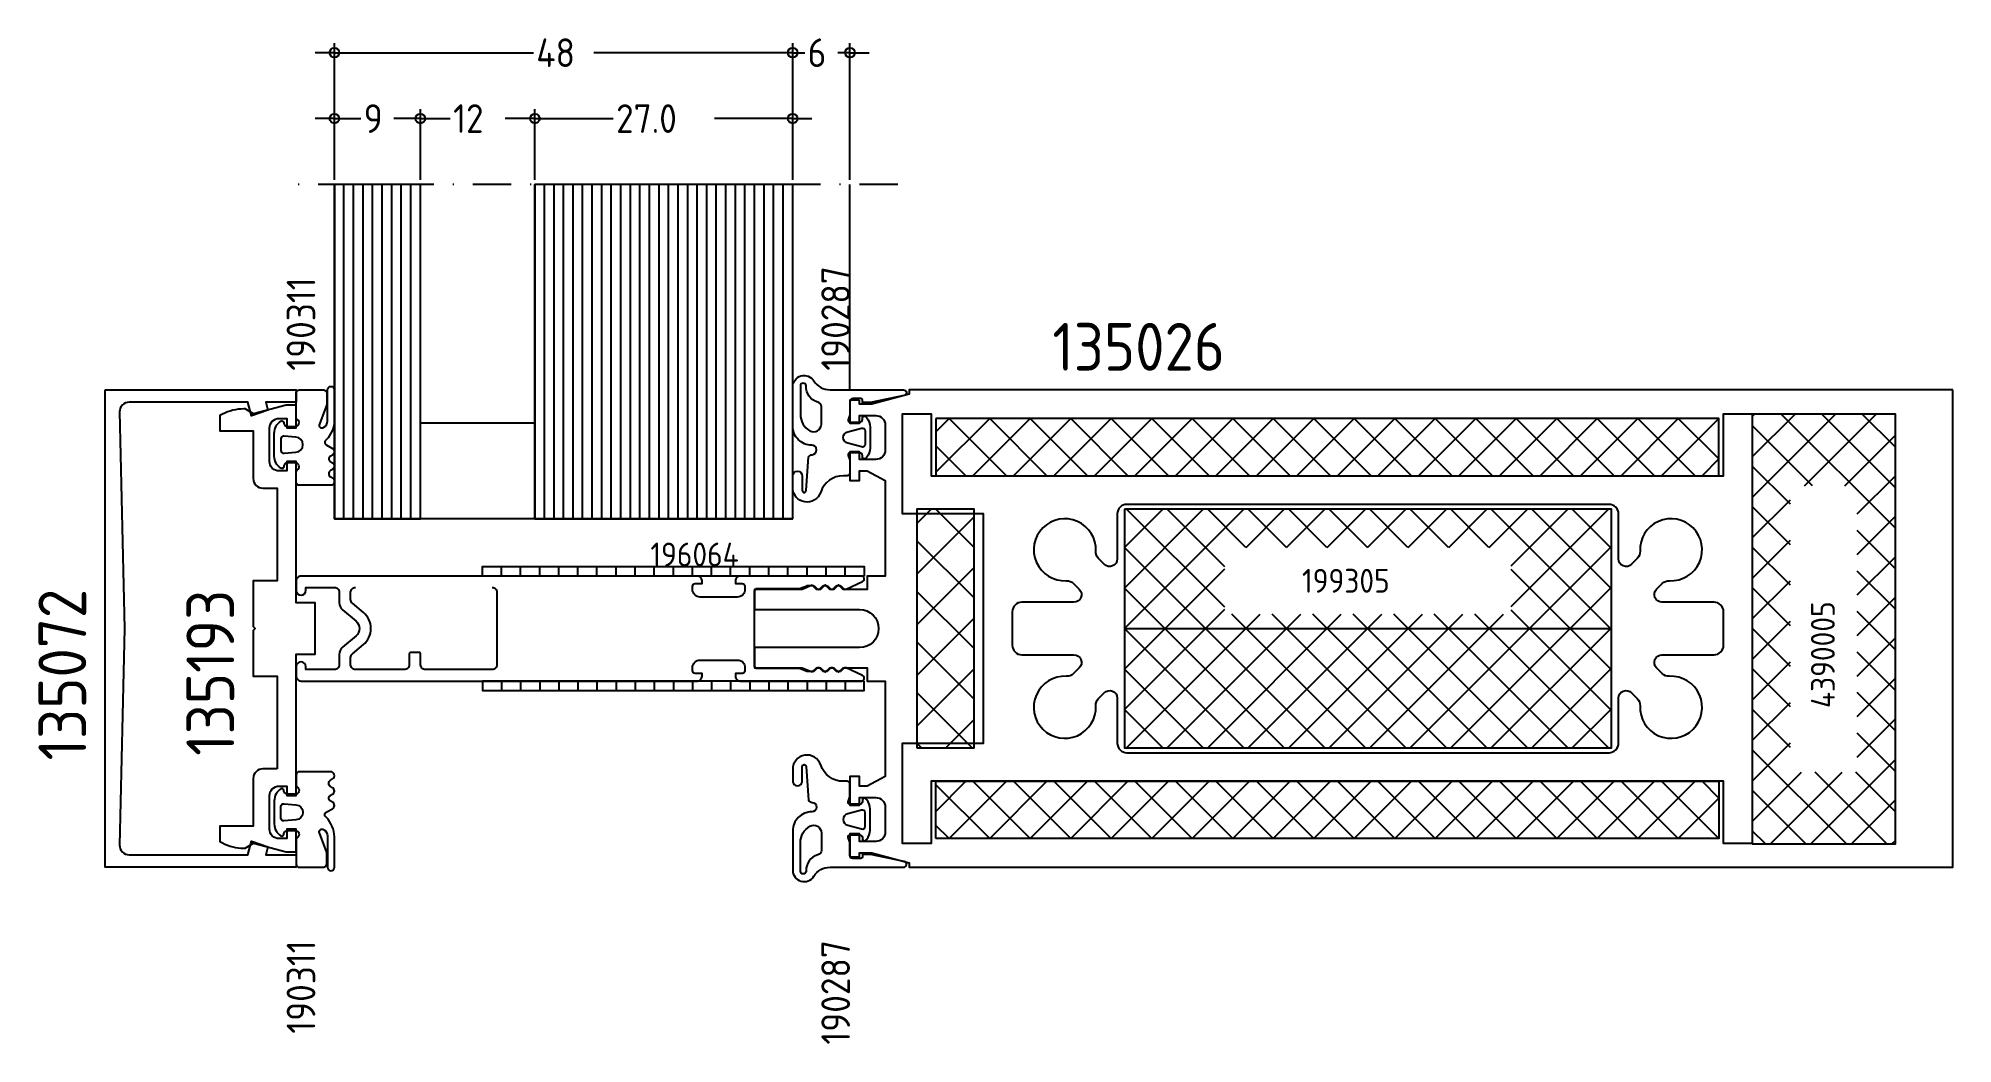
# Model space of a CAD drawing. Header units: millimetres. Extents: x 128 to 328, y 97 to 202.
import ezdxf

# ---------------------------------------------------------------- set-up
doc = ezdxf.new("R2010")
doc.units = ezdxf.units.MM
doc.linetypes.add('DASHDOT', pattern=[8, 4, -2, 0, -2])
doc.layers.add('AM_5', color=3, linetype='Continuous', lineweight=25)
for name, color, linetype in [('AM_C', 7, 'Continuous'), ('AM_S', 7, 'Continuous'), ('Cent3', 7, 'Continuous'), ('Cont2', 7, 'Continuous'), ('DIMENSIONS', 7, 'Continuous'), ('Sonstiges', 7, 'Continuous'), ('WBC-GER-ENG', 7, 'Continuous')]:
    doc.layers.add(name, color=color, linetype=linetype)
doc.styles.get("Standard").update_dxf_attribs({"font": 'ISOCP.SHX'})

# ---------------------------------------------------------------- blocks, each defined once
blk = doc.blocks.new('WI135026_9_9')
at = {"linetype": 'Continuous'}
for points, format in [([(11, 23.9), (10, 23.9), (10, 21.5), (11, 21.5), (11, 22.299999), (12.7, 22.299999, -0.414214), (13.7, 21.299999), (13.7, 18.700001, -0.414214), (12.7, 17.700001), (11, 17.700001), (11, 18.5), (10, 18.5), (10, 15.5), (11, 15.5), (11, 16.5), (11.8, 16.5), (13.7, 15.5), (13.7, 5.5), (11.8, 5.5), (11.8, 4.1), (9.282843, 4.1), (8.8, 4.582843), (8.317157, 4.1), (7.882843, 4.1), (7.4, 4.582843), (6.917157, 4.1), (6.482843, 4.1), (6.046713, 4.53613), (5, 4.1), (0, 4.1), (0, 2), (11, 2, -1), (11, -2), (0, -2), (0, -4.1), (5, -4.1), (6.046713, -4.53613), (6.482843, -4.1), (6.917157, -4.1), (7.4, -4.582843), (7.882843, -4.1), (8.317157, -4.1), (8.8, -4.582843), (9.282843, -4.1), (11.8, -4.1), (11.8, -5.5), (13.7, -5.5), (13.7, -15.5), (11.8, -16.5), (11, -16.5), (11, -15.5), (10, -15.5), (10, -18.5), (11, -18.5), (11, -17.700001), (12.7, -17.700001, -0.414214), (13.7, -18.700001), (13.7, -21.299999, -0.414214), (12.7, -22.299999), (11, -22.299999), (11, -21.5), (10, -21.5), (10, -23.9), (11, -23.9), (11, -23.5), (12.29428, -23.5), (16.200001, -24.546535), (16.200001, -25), (125.5, -25), (125.5, 25)], "xyb"), ([(123.5, 22.9, 0, 0, 0), (123.5, -22.9, 0, 0, 0), (15.6, -22.9, 0, 0, 0), (15.6, 22.9, 0, 0, 0), (15.6, 22.9, 0, 0, 0), (123.5, 22.9, 0.1, 0.1, 0)], "xyseb")]:
    blk.add_lwpolyline(points, format=format, dxfattribs=at)
blk.add_lwpolyline([(125.5, 25), (16.200001, 25), (16.200001, 25), (16.200001, 24.546535), (12.29428, 23.5), (11, 23.5), (11, 23.9)], dxfattribs=at)
blk = doc.blocks.new('WI196064_253_253')
at = {"linetype": 'Continuous'}
for points, format in [([(-6, -5.5, 0.414214), (-5.5, -5), (-5.5, -4.7), (-6.2, -4.7, -0.414214), (-6.5, -4.4), (-6.5, -4.1, -0.414214), (-5.7, -3.3), (-1.8, -3.3, -0.414214), (-1, -4.1), (-1, -4.4, -0.414214), (-1.3, -4.7), (-2, -4.7), (-2, -5, 0.414214), (-1.5, -5.5), (11.2, -5.5, 0.803179), (11.326393, -4.927925), (9.584262, -4.118617, 0.314902), (9.358579, -4.158579), (9.075736, -4.441421, -0.198912), (8.934315, -4.5), (8.665685, -4.5, -0.198912), (8.524264, -4.441421), (8.241421, -4.158579, 0.414214), (7.958579, -4.158579), (7.675736, -4.441421, -0.198912), (7.534315, -4.5), (7.265685, -4.5, -0.198912), (7.124264, -4.441421), (6.841421, -4.158579, 0.414214), (6.558579, -4.158579), (6.275736, -4.441421, -0.198912), (6.134315, -4.5), (5.559761, -4.5, -0.087489), (5.491357, -4.487939), (4.700252, -4.2), (0.3, -4.2, -0.414214), (0, -3.9), (0, 3.9, -0.414214), (0.3, 4.2), (4.700252, 4.2), (5.491357, 4.487939, -0.087489), (5.559761, 4.5), (6.134315, 4.5, -0.198912), (6.275736, 4.441421), (6.558579, 4.158579, 0.414214), (6.841421, 4.158579), (7.124264, 4.441421, -0.198912), (7.265685, 4.5), (7.534315, 4.5, -0.198912), (7.675736, 4.441421), (7.958579, 4.158579, 0.414214), (8.241421, 4.158579), (8.524264, 4.441421, -0.198912), (8.665685, 4.5), (8.934315, 4.5, -0.198912), (9.075736, 4.441421), (9.358579, 4.158579, 0.314902), (9.584262, 4.118617), (11.326393, 4.927925, 0.803179), (11.2, 5.5), (-1.5, 5.5, 0.414214), (-2, 5), (-2, 4.7), (-1.3, 4.7, -0.414214), (-1, 4.4), (-1, 4.1, -0.414214), (-1.8, 3.3), (-5.7, 3.3, -0.414214), (-6.5, 4.1), (-6.5, 4.4, -0.414214), (-6.2, 4.7), (-5.5, 4.7), (-5.5, 5, 0.414214), (-6, 5.5), (-47.5, 5.5, 0.414214), (-48, 5), (-48, 4, 1), (-47, 4), (-47, 4.3), (-44, 4.3)], "xyb"), ([(-44, 4.3, -0.414214), (-43.5, 3.8), (-43.5, 2.716308, 0.221695), (-43.142788, 1.950263), (-41.731491, 0.766044, -0.466308), (-41.731491, -0.766044), (-43.142788, -1.950263, 0.221695), (-43.5, -2.716308), (-43.5, -3.8, -0.414214), (-44, -4.3), (-47, -4.3), (-47, -4, 1), (-48, -4), (-48, -5, 0.414214), (-47.5, -5.5), (-6, -5.5, 0.414214)], "xyb"), ([(-27.474277, 4.3, -0.414214), (-26.974277, 3.8), (-26.974277, -3.8, -0.414214), (-27.474277, -4.3), (-34.474277, -4.3), (-34.474277, -4.3, -0.414214), (-34.974277, -3.8), (-34.974277, -2.7, 0.414214), (-35.174278, -2.5), (-35.974277, -2.5, 0.414214), (-36.174278, -2.7), (-36.174278, -3.8, -0.414214), (-36.674278, -4.3), (-41.799999, -4.3, -0.414214), (-42.299999, -3.8), (-42.299999, -3.042723, -0.221695), (-42.121395, -2.659701), (-40.960144, -1.685298, 0.466308), (-40.960148, 1.685298), (-42.121395, 2.659701, -0.221695), (-42.299999, 3.042723), (-42.299999, 3.8, -0.414214), (-41.799999, 4.3)], "xyb"), ([(-41.799999, 4.3, 0, 0, 0), (-36.674278, 4.3, 0, 0, -0.414214), (-36.174278, 3.8, 0, 0, 0), (-36.174278, 2.7, 0, 0, 0.414214), (-35.974277, 2.5, 0, 0, 0), (-35.174278, 2.5, 0, 0, 0.414214), (-34.974277, 2.7, 0, 0, 0), (-34.974277, 3.8, 0, 0, -0.414214), (-34.474277, 4.3, 0, 0, 0), (-27.474277, 4.3, 0.1, 0.1, 0)], "xyseb"), ([(-17.974277, 4.3, 0, 0, -0.414214), (-17.474277, 3.8, 0, 0, 0), (-17.474277, -3.8, 0, 0, -0.414214), (-17.974277, -4.3, 0, 0, 0), (-25.274279, -4.3, 0, 0, 0), (-25.274279, -4.3, 0, 0, -0.414214), (-25.774279, -3.8, 0, 0, 0), (-25.774279, 3.8, 0, 0, -0.414214), (-25.274279, 4.3, 0.1, 0.1, 0)], "xyseb"), ([(-25.274279, 4.3, 0, 0, 0), (-17.974277, 4.3, 0.1, 0.1, 0)], "xyseb"), ([(-7.7, 0, 0, 0, 0), (-7.7, -3.8, 0, 0, -0.414214), (-8.2, -4.3, 0, 0, 0), (-15.774278, -4.3, 0, 0, 0), (-15.774278, -4.3, 0, 0, -0.414214), (-16.274279, -3.8, 0, 0, 0), (-16.274279, 3.8, 0, 0, -0.414214), (-15.774278, 4.3, 0.1, 0.1, 0)], "xyseb"), ([(-15.774278, 4.3, 0, 0, 0), (-8.2, 4.3, 0, 0, -0.414214), (-7.7, 3.8, 0, 0, 0), (-7.7, 0, 0.1, 0.1, 0)], "xyseb"), ([(-6.5, 0, 0, 0, 0), (-6.5, 1.9, 0, 0, -0.414214), (-6.3, 2.1, 0, 0, 0), (-1.7, 2.1, 0, 0, -0.414214), (-1.2, 1.6, 0, 0, 0), (-1.2, -1.6, 0, 0, -0.414214), (-1.7, -2.1, 0, 0, 0), (-1.7, -2.1, 0, 0, 0), (-6.3, -2.1, 0, 0, -0.414214), (-6.5, -1.9, 0, 0, 0), (-6.5, 0, 0.1, 0.1, 0)], "xyseb")]:
    blk.add_lwpolyline(points, format=format, dxfattribs=at)
blk = doc.blocks.new('WI199174_253_253')
at = {"linetype": 'Continuous'}
for p, q in [((2, 0), (2, 1)), ((4, 0), (4, 1)), ((6, 0), (6, 1)), ((8, 0), (8, 1)), ((10, 0), (10, 1)), ((12, 0), (12, 1)), ((14, 0), (14, 1)), ((16, 0), (16, 1)), ((18, 0), (18, 1)), ((20, 0), (20, 1)), ((22, 0), (22, 1)), ((24, 0), (24, 1)), ((26, 0), (26, 1)), ((28, 0), (28, 1)), ((30, 0), (30, 1)), ((32, 0), (32, 1)), ((34, 0), (34, 1)), ((36, 0), (36, 1)), ((38, 0), (38, 1))]:
    blk.add_line(p, q, dxfattribs=at)
blk.add_lwpolyline([(0, 0), (40, 0), (40, 1), (0, 1)], close=True, dxfattribs=at)
blk = doc.blocks.new('WI135193_255_255')
at = {"linetype": 'Continuous'}
blk.add_lwpolyline([(-2, -14.7), (-3.5, -14.7, 0.414214), (-4.5, -15.7), (-4.5, -20.7), (-8, -20.7), (-8, -22.304741), (-7.729145, -22.444401, 0.116424), (-5.5, -23), (-5.366025, -23), (-4.474666, -22.485374), (-1.061234, -23.4), (0, -23.4), (0, -21), (-1, -21), (-1, -22), (-1.8, -22, -0.414214), (-2.8, -21), (-2.8, -17.5, -0.414214), (-1.8, -16.5), (-1, -16.5), (-1, -17.5), (0, -17.5), (0, -2.7), (2, -2.7), (2, 2.7), (0, 2.7), (0, 17.5), (-1, 17.5), (-1, 16.5), (-1.8, 16.5, -0.414214), (-2.8, 17.5), (-2.8, 21, -0.414214), (-1.8, 22), (-1, 22), (-1, 21), (0, 21), (0, 23.4), (-1.061234, 23.4), (-4.474666, 22.485374), (-5.366025, 23), (-5.5, 23, 0.116424), (-7.729145, 22.444401), (-8, 22.304741), (-8, 20.7), (-4.5, 20.7), (-4.5, 15.7, 0.414214), (-3.5, 14.7), (-2, 14.7), (-2, 5), (-4.5, 5), (-4.5, 0.2), (-4.3, 0), (-4.5, -0.2), (-4.5, -5), (-2, -5)], format="xyb", close=True, dxfattribs=at)
blk = doc.blocks.new('WI135072_9_9')
at = {"linetype": 'Continuous'}
blk.add_lwpolyline([(-20, 25), (0, 25), (0, 23.700001), (-3.198234, 23.700001), (-2.976936, 22.874105), (-4.674844, 22.256117), (-5.061731, 23.700001), (-17.5, 23.700001, 0.420682), (-18.499758, 22.677967), (-18, 0), (-18.499758, -22.677967, 0.420682), (-17.5, -23.700001), (-5.061731, -23.700001), (-4.674844, -22.256117), (-2.976936, -22.874105), (-3.198234, -23.700001), (0, -23.700001), (0, -25), (-20, -25)], format="xyb", close=True, dxfattribs=at)
blk = doc.blocks.new('WI190311_253_253')
at = {"linetype": 'Continuous'}
for points in [[(0, -0.3, -0.414214), (0.3, 0), (2.8, 0, -0.414214), (3.2, -0.4), (3.2, -1.542178), (2.419608, -3.59332, 0.786113), (2.900175, -3.92345, 0.262074), (3.28, -3.280817), (3.28, 0, -1), (4, 0), (4, -3.174253, -0.174474), (3.15, -5.241408, 0.57735), (3.15, -5.761024), (3.8, -6.136301, -0.57735), (3.8, -6.829122), (3.55, -6.973459, 0.57735), (3.55, -7.493074), (3.8, -7.637412, -0.57735), (3.8, -8.330232), (3.6, -8.445702, 0.56351), (3.585709, -9.129869), (3.8, -9.25359, -0.767327), (3.6, -10), (0.3, -10, -0.414214), (0, -9.7), (0, -8.569615, -0.267949), (0.1, -8.39641, 0.767327), (-0.1, -7.65), (-0.9, -7.65, 0.414214), (-1.3, -8.05, -0.592453), (-1.607692, -8.21853, -0.255924), (-2.3, -6.954555), (-2.3, -4.545445, -0.255924), (-1.607692, -3.28147, -0.592453), (-1.3, -3.45, 0.414214), (-0.9, -3.85), (-0.1, -3.85, 0.767327), (0.1, -3.10359, -0.267949), (0, -2.930385), (0, -0.3)], [(-0.034669, -4.952672), (-1.275501, -4.851002, 0.438367), (-1.6, -5.15), (-1.6, -6.35, 0.438367), (-1.275501, -6.648998), (-0.034669, -6.547328, 0.921414), (-0.034669, -4.952672)]]:
    blk.add_lwpolyline(points, format="xyb", close=True, dxfattribs=at)
blk = doc.blocks.new('WI190287_253_253')
at = {"linetype": 'Continuous'}
for points in [[(6, -0.299428, -0.753051), (3.78316, -0.936637, 0.258199), (2.088998, 0.001347), (-5.615814, 0.002942, -0.903019), (-5.676494, 0.596741), (-2.140843, 1.326974), (-1.320284, 1.326974), (-1.320284, 1.126974, 0.414214), (-1.120284, 0.926974), (-0.295442, 0.926974, 0.466308), (0, 1.279069), (0, 2.615), (0.188, 3.132, 0.520567), (0, 3.4), (-1, 3.4, 0.414214), (-1.3, 3.1), (-1.3, 2.95, -0.700208), (-1.653, 2.821), (-1.749, 2.936, -0.176327), (-2.1, 3.9), (-2.1, 6.1, -0.176327), (-1.749, 7.064), (-1.653, 7.179, -0.700207), (-1.3, 7.05), (-1.3, 6.9, 0.414214), (-1, 6.6), (0, 6.6, 0.520567), (0.188, 6.868), (0, 7.385), (0, 8.7, -0.414214), (0.3, 9), (0.695534, 9, 0.324203), (3.071165, 10.721297, -0.852934), (5.996543, 10.254168), (5.996619, 9.029423, -1), (4.996619, 9.029362), (4.996525, 10.554088, 0.999969), (4.596525, 10.554076), (4.341222, 7.024625, -0.233259), (3.960943, 6.798472, 0.961648), (4, 5.8, -0.414214), (6, 3.8), (6, -0.299428)], [(0.241, 5.597, -0.767327), (0.241, 4.402), (-1.222, 4.01, -0.493145), (-1.6, 4.3), (-1.6, 5.7, -0.493145), (-1.222, 5.99), (0.241, 5.597)], [(4.2, 4.29282, 0.57735), (3, 3.6), (3, 1.768325, 0.337047), (3.366423, 1.286499, -0.347385), (4.6, -0.399457, 1), (5.2, -0.399457), (5.2, 2.56077, 0.267949), (4.2, 4.29282)]]:
    blk.add_lwpolyline(points, format="xyb", close=True, dxfattribs=at)
blk = doc.blocks.new('WI135305_255_255')
at = {"linetype": 'Continuous'}
blk.add_lwpolyline([(121.5, 0.072631), (121.5, -22.5), (118.5, -22.5), (118.5, -16), (35.5, -16), (35.5, -22.5), (32.5, -22.5), (32.5, -12), (41, -12), (41, 12), (32.5, 12), (32.5, 22.5), (35.5, 22.5), (35.5, 16), (118.5, 16), (118.5, 16), (118.5, 22.5), (121.5, 22.5), (121.5, 0.072631)], dxfattribs=at)
blk.add_lwpolyline([(118.5, 0.054401), (118.5, 1.75, 0.414214), (117.5, 2.75), (112.047666, 2.75, -0.668179), (111.481981, 4.115685), (112.078798, 4.712503, -0.212044), (112.83628, 5.004126, 2.597465), (109.754126, 8.08628, -0.212044), (109.462503, 7.328798), (108.865685, 6.731981, -0.668179), (107.5, 7.297666), (107.5, 12, 0.414214), (106.5, 13), (106.5, 13), (56, 13, 0.414214), (55, 12), (55, 7.297666, -0.668179), (53.634315, 6.731981), (53.037497, 7.328798, -0.212044), (52.745874, 8.08628, 2.597465), (49.66372, 5.004126, -0.212044), (50.421202, 4.712503), (51.018019, 4.115685, -0.668179), (50.452334, 2.75), (45, 2.75, 0.414214), (44, 1.75), (44, -1.75, 0.414214), (45, -2.75), (50.452334, -2.75, -0.668179), (51.018019, -4.115685), (50.421202, -4.712503, -0.212044), (49.66372, -5.004126, 2.597465), (52.745874, -8.08628, -0.212044), (53.037497, -7.328798), (53.634315, -6.731981, -0.668179), (55, -7.297666), (55, -12, 0.414214), (56, -13), (106.5, -13, 0.414214), (107.5, -12), (107.5, -7.297666, -0.668179), (108.865685, -6.731981), (109.462503, -7.328798, -0.212044), (109.754126, -8.08628, 2.597465), (112.83628, -5.004126, -0.212044), (112.078798, -4.712503), (111.481981, -4.115685, -0.668179), (112.047666, -2.75), (117.5, -2.75, 0.414214), (118.5, -1.75), (118.5, 0.054401)], format="xyb", dxfattribs=at)
blk = doc.blocks.new('WI4390005_253_253')
at = {"linetype": 'Continuous'}
for points in [[(2.6, 45.026407), (11.323593, 53.75)], [(2.6, 49.269048), (7.080952, 53.75)], [(2.6, 53.511688), (2.838312, 53.75)], [(8.904329, 46.25), (2.6, 52.554329)], [(17.6, 41.79697), (5.64697, 53.75)], [(8.066234, 46.25), (15.566234, 53.75)], [(17.6, 46.03961), (9.88961, 53.75)], [(17.6, 50.282251), (14.132251, 53.75)], [(12.308875, 46.25), (17.6, 51.541125)], [(6.6, 44.311688), (2.6, 48.311688)], [(13.6, 43.298485), (17.6, 47.298485)], [(2.6, 40.783766), (6.6, 44.783766)], [(6.6, 40.069048), (2.6, 44.069048)], [(13.6, 39.055844), (17.6, 43.055844)], [(2.6, 36.541125), (6.6, 40.541125)], [(17.6, 37.554329), (13.6, 41.554329)], [(6.6, 35.826407), (2.6, 39.826407)], [(13.6, 34.813203), (17.6, 38.813203)], [(2.6, 32.298485), (6.6, 36.298485)], [(17.6, 33.311688), (13.6, 37.311688)], [(6.6, 31.583766), (2.6, 35.583766)], [(13.6, 30.570563), (17.6, 34.570563)], [(17.6, 29.069048), (13.6, 33.069048)], [(2.6, 28.055844), (6.6, 32.055844)], [(6.6, 27.341125), (2.6, 31.341125)], [(13.6, 26.327922), (17.6, 30.327922)], [(17.6, 24.826407), (13.6, 28.826407)], [(2.6, 23.813203), (6.6, 27.813203)], [(6.6, 23.098485), (2.6, 27.098485)], [(13.6, 22.085281), (17.6, 26.085281)], [(17.6, 20.583766), (13.6, 24.583766)], [(2.6, 19.570563), (6.6, 23.570563)], [(6.6, 18.855844), (2.6, 22.855844)], [(13.6, 17.842641), (17.6, 21.842641)], [(17.6, 16.341125), (13.6, 20.341125)], [(2.6, 15.327922), (6.6, 19.327922)], [(12.463203, 8.75), (2.6, 18.613203)], [(2.6, 11.085281), (7.764719, 16.25)], [(4.507359, 8.75), (12.007359, 16.25)], [(8.75, 8.75), (17.6, 17.6)], [(16.705844, 8.75), (9.205844, 16.25)], [(17.6, 12.098485), (13.448485, 16.25)], [(8.220563, 8.75), (2.6, 14.370563)], [(12.992641, 8.75), (17.6, 13.357359)], [(3.977922, 8.75), (2.6, 10.127922)], [(17.235281, 8.75), (17.6, 9.114719)]]:
    blk.add_lwpolyline(points, dxfattribs=at)
blk.add_lwpolyline([(2.6, 8.75), (17.6, 8.75), (17.6, 53.75), (2.6, 53.75)], close=True, dxfattribs=at)
blk = doc.blocks.new('WI199305_253_253')
at = {"linetype": 'Continuous'}
for p, q in [((0, 4.242641), (8.257359, 12.5)), ((0, 0), (12.5, 12.5)), ((0, 8.485281), (4.014719, 12.5)), ((10.5, 2.227922), (0.227922, 12.5)), ((10.5, 6.470563), (4.470563, 12.5)), ((12.713203, 8.5), (8.713203, 12.5)), ((12.742641, 8.5), (16.742641, 12.5)), ((16.955844, 8.5), (12.955844, 12.5)), ((16.985281, 8.5), (20.985281, 12.5)), ((21.198485, 8.5), (17.198485, 12.5)), ((21.227922, 8.5), (25.227922, 12.5)), ((25.441125, 8.5), (21.441125, 12.5)), ((25.470563, 8.5), (29.470563, 12.5)), ((29.683766, 8.5), (25.683766, 12.5)), ((29.713203, 8.5), (33.713203, 12.5)), ((33.926407, 8.5), (29.926407, 12.5)), ((33.955844, 8.5), (37.955844, 12.5)), ((38.169048, 8.5), (34.169048, 12.5)), ((38.198485, 8.5), (42.198485, 12.5)), ((51, -0.088312), (38.411688, 12.5)), ((40.5, 6.558875), (46.441125, 12.5)), ((40.5, 2.316234), (50.683766, 12.5)), ((51, 4.154329), (42.654329, 12.5)), ((51, 8.39697), (46.89697, 12.5)), ((20.985281, -12.5), (0, 8.485281)), ((29.926407, -12.5), (51, 8.573593)), ((0, -4.242641), (10.5, 6.257359)), ((51, -4.330952), (40.5, 6.169048)), ((16.742641, -12.5), (0, 4.242641)), ((34.169048, -12.5), (51, 4.330952)), ((0, -8.485281), (10.5, 2.014719)), ((0, 0), (51, 0)), ((12.5, -12.5), (0, 0)), ((0.227922, -12.5), (14.227922, 1.5)), ((4.470563, -12.5), (18.470563, 1.5)), ((8.713203, -12.5), (22.713203, 1.5)), ((25.227922, -12.5), (11.227922, 1.5)), ((12.955844, -12.5), (26.955844, 1.5)), ((29.470563, -12.5), (15.470563, 1.5)), ((17.198485, -12.5), (31.198485, 1.5)), ((33.713203, -12.5), (19.713203, 1.5)), ((21.441125, -12.5), (35.441125, 1.5)), ((37.955844, -12.5), (23.955844, 1.5)), ((25.683766, -12.5), (39.683766, 1.5)), ((42.198485, -12.5), (28.198485, 1.5)), ((46.441125, -12.5), (32.441125, 1.5)), ((50.683766, -12.5), (36.683766, 1.5)), ((38.411688, -12.5), (51, 0.088312)), ((51, -8.573593), (40.5, 1.926407)), ((8.257359, -12.5), (0, -4.242641)), ((42.654329, -12.5), (51, -4.154329)), ((4.014719, -12.5), (0, -8.485281)), ((46.89697, -12.5), (51, -8.39697))]:
    blk.add_line(p, q, dxfattribs=at)
blk.add_lwpolyline([(0, 12.5), (0, -12.5), (51, -12.5), (51, 12.5)], close=True, dxfattribs=at)
blk = doc.blocks.new('WI199280_253_253')
at = {"linetype": 'Continuous'}
for p, q in [((0, 0), (6, 6)), ((0, 4.242641), (1.757359, 6)), ((4.242641, 0), (0, 4.242641)), ((8.485281, 0), (2.485281, 6)), ((4.242641, 0), (10.242641, 6)), ((12.727922, 0), (6.727922, 6)), ((8.485281, 0), (14.485281, 6)), ((16.970563, 0), (10.970563, 6)), ((12.727922, 0), (18.727922, 6)), ((21.213203, 0), (15.213203, 6)), ((16.970563, 0), (22.970563, 6)), ((25.455844, 0), (19.455844, 6)), ((21.213203, 0), (27.213203, 6)), ((29.698485, 0), (23.698485, 6)), ((25.455844, 0), (31.455844, 6)), ((33.941125, 0), (27.941125, 6)), ((29.698485, 0), (35.698485, 6)), ((38.183766, 0), (32.183766, 6)), ((33.941125, 0), (39.941125, 6)), ((42.426407, 0), (36.426407, 6)), ((38.183766, 0), (44.183766, 6)), ((46.669048, 0), (40.669048, 6)), ((42.426407, 0), (48.426407, 6)), ((50.911688, 0), (44.911688, 6)), ((46.669048, 0), (52.669048, 6)), ((55.154329, 0), (49.154329, 6)), ((50.911688, 0), (56.911688, 6)), ((59.39697, 0), (53.39697, 6)), ((55.154329, 0), (61.154329, 6)), ((63.63961, 0), (57.63961, 6)), ((59.39697, 0), (65.39697, 6)), ((67.882251, 0), (61.882251, 6)), ((63.63961, 0), (69.63961, 6)), ((72.124892, 0), (66.124892, 6)), ((67.882251, 0), (73.882251, 6)), ((76.367532, 0), (70.367532, 6)), ((72.124892, 0), (78.124892, 6)), ((80.610173, 0), (74.610173, 6)), ((76.367532, 0), (82, 5.632468)), ((82, 2.852814), (78.852814, 6)), ((80.610173, 0), (82, 1.389827))]:
    blk.add_line(p, q, dxfattribs=at)
blk.add_lwpolyline([(82, 0), (82, 6), (0, 6), (0, 0)], close=True, dxfattribs=at)
blk = doc.blocks.new('WI4390004_253_253')
at = {"linetype": 'Continuous'}
for p, q in [((11.9, -15.016058), (13.416058, -13.5)), ((17.9, -17.499554), (13.900446, -13.5)), ((11.9, -20.319359), (17.9, -14.319359)), ((17.9, -22.802855), (11.9, -16.802855)), ((11.9, -25.62266), (17.9, -19.62266)), ((17.9, -28.106156), (11.9, -22.106156)), ((11.9, -30.925961), (17.9, -24.925961)), ((17.9, -33.409457), (11.9, -27.409457)), ((11.9, -36.229262), (17.9, -30.229262)), ((17.687242, -38.5), (11.9, -32.712758)), ((14.932563, -38.5), (17.9, -35.532563)), ((12.383942, -38.5), (11.9, -38.016058))]:
    blk.add_line(p, q, dxfattribs=at)
blk.add_lwpolyline([(11.9, -38.5), (17.9, -38.5), (17.9, -13.5), (11.9, -13.5)], close=True, dxfattribs=at)

msp = doc.modelspace()

# ---------------------------------------------------------------- linework, layer by layer
at = {"layer": 'AM_5'}
msp.add_line((212.59, 165.6), (212.59, 187.1), dxfattribs=at)
at = {"layer": 'Cent3', "linetype": 'DASHDOT'}
msp.add_line((217.59, 187.1), (153.59, 187.1), dxfattribs=at)
at = {"layer": 'Cont2'}
for p, q in [((158.59, 152.1), (158.59, 187.1)), ((159.59, 152.1), (159.59, 187.1)), ((160.59, 152.1), (160.59, 187.1)), ((161.59, 152.1), (161.59, 187.1)), ((162.59, 152.1), (162.59, 187.1)), ((163.59, 152.1), (163.59, 187.1)), ((164.59, 152.1), (164.59, 187.1)), ((165.59, 152.1), (165.59, 187.1)), ((166.59, 152.1), (166.59, 187.1)), ((167.59, 152.1), (167.59, 187.1)), ((179.59, 152.1), (179.59, 187.1)), ((180.59, 152.1), (180.59, 187.1)), ((181.59, 152.1), (181.59, 187.1)), ((182.59, 152.1), (182.59, 187.1)), ((183.59, 152.1), (183.59, 187.1)), ((184.59, 152.1), (184.59, 187.1)), ((185.59, 152.1), (185.59, 187.1)), ((186.59, 152.1), (186.59, 187.1)), ((187.59, 152.1), (187.59, 187.1)), ((188.59, 152.1), (188.59, 187.1)), ((189.59, 152.1), (189.59, 187.1)), ((190.59, 152.1), (190.59, 187.1)), ((191.59, 152.1), (191.59, 187.1)), ((192.59, 152.1), (192.59, 187.1)), ((193.59, 152.1), (193.59, 187.1)), ((194.59, 152.1), (194.59, 187.1)), ((195.59, 152.1), (195.59, 187.1)), ((196.59, 152.1), (196.59, 187.1)), ((197.59, 152.1), (197.59, 187.1)), ((198.59, 152.1), (198.59, 187.1)), ((199.59, 152.1), (199.59, 187.1)), ((200.59, 152.1), (200.59, 187.1)), ((201.59, 152.1), (201.59, 187.1)), ((202.59, 152.1), (202.59, 187.1)), ((203.59, 152.1), (203.59, 187.1)), ((204.59, 152.1), (204.59, 187.1)), ((205.59, 152.1), (205.59, 187.1)), ((206.59, 152.1), (206.59, 187.1)), ((179.59, 162.1), (167.59, 162.1)), ((206.59, 152.1), (158.59, 152.1))]:
    msp.add_line(p, q, dxfattribs=at)
for points in [[(167.59, 152.1), (167.59, 187.1), (158.59, 187.1), (158.59, 152.1)], [(206.59, 152.1), (206.59, 187.1), (179.59, 187.1), (179.59, 152.1)]]:
    msp.add_lwpolyline(points, close=True, dxfattribs=at)
at = {"layer": 'DIMENSIONS'}
for p, q in [((158.59, 200.9), (156.59, 200.9)), ((158.59, 187.6), (158.59, 201.9)), ((158.59, 200.9), (179.43, 200.9)), ((206.59, 200.9), (185.75, 200.9)), ((206.59, 187.6), (206.59, 201.9)), ((206.59, 200.9), (207.86, 200.9)), ((212.59, 200.9), (211.32, 200.9)), ((212.59, 187.6), (212.59, 201.9)), ((212.59, 200.9), (214.59, 200.9)), ((167.59, 187.6), (167.59, 195)), ((179.59, 187.6), (179.59, 195)), ((158.59, 194), (156.59, 194)), ((158.59, 194), (161.36, 194)), ((167.59, 194), (164.82, 194)), ((167.59, 194), (170.72, 194)), ((179.59, 194), (176.46, 194)), ((179.59, 194), (187.79, 194)), ((206.59, 194), (198.39, 194)), ((206.59, 194), (208.59, 194))]:
    msp.add_line(p, q, dxfattribs=at)
at = {"layer": 'DIMENSIONS', "linetype": 'Continuous'}
for centre in [(158.59, 200.9), (206.59, 200.9), (212.59, 200.9), (158.59, 194), (167.59, 194), (179.59, 194), (206.59, 194)]:
    msp.add_circle(centre, 0.5, dxfattribs=at)

# ---------------------------------------------------------------- block references
at = {"layer": 'AM_C', "linetype": 'Continuous', "rotation": 180}
msp.add_blockref('WI190287_253_253', (212.59, 165.6), dxfattribs=at)
at = {"layer": 'AM_C', "linetype": 'Continuous'}
for name, p in [('WI190311_253_253', (154.59, 165.6)), ('WI196064_253_253', (202.59, 140.6))]:
    msp.add_blockref(name, p, dxfattribs=at)
at = {"layer": 'AM_C', "linetype": 'Continuous', "yscale": -1, "rotation": 180}
msp.add_blockref('WI190287_253_253', (212.59, 115.6), dxfattribs=at)
at = {"layer": 'AM_C', "linetype": 'Continuous', "yscale": -1}
msp.add_blockref('WI190311_253_253', (154.59, 115.6), dxfattribs=at)
at = {"layer": 'AM_S', "linetype": 'Continuous'}
for name, p in [('WI135072_9_9', (154.59, 140.6)), ('WI135026_9_9', (202.59, 140.6)), ('WI135193_255_255', (154.59, 140.6))]:
    msp.add_blockref(name, p, dxfattribs=at)
at = {"layer": 'Sonstiges', "linetype": 'Continuous'}
for name, p in [('WI135305_255_255', (185.59, 140.6)), ('WI4390005_253_253', (304.49, 109.3)), ('WI4390004_253_253', (207.69, 166.6)), ('WI199305_253_253', (241.34, 140.6))]:
    msp.add_blockref(name, p, dxfattribs=at)
at = {"layer": 'Sonstiges', "linetype": 'Continuous', "rotation": 180}
for name, p in [('WI199280_253_253', (303.59, 162.6)), ('WI199174_253_253', (214.09, 135.1))]:
    msp.add_blockref(name, p, dxfattribs=at)
at = {"layer": 'Sonstiges', "linetype": 'Continuous', "yscale": -1, "rotation": 180}
for name, p in [('WI199174_253_253', (214.09, 146.1)), ('WI199280_253_253', (303.59, 118.6))]:
    msp.add_blockref(name, p, dxfattribs=at)

# ---------------------------------------------------------------- texts
at = {"layer": 'DIMENSIONS', "linetype": 'Continuous'}
for s, p in [('48', (179.73, 199.4)), ('6', (208.16, 199.4)), ('9', (161.66, 192.5)), ('12', (171.02, 192.5)), ('27.0', (188.09, 192.5))]:
    msp.add_text(s, height=3, dxfattribs=at).set_placement(p)
at = {"layer": 'WBC-GER-ENG', "linetype": 'Continuous'}
for s, height, p in [('190311', 3, (156.59, 167.6)), ('190287', 3, (212.59, 167.6)), ('135072', 5, (132.59, 126.79)), ('135193', 5, (148.09, 127.27)), ('4390005', 2.5, (315.74, 132.27)), ('190311', 3, (156.59, 98.17)), ('190287', 3, (212.59, 97.03))]:
    msp.add_text(s, height=height, rotation=90, dxfattribs=at).set_placement(p)
for s, height, p in [('135026', 5, (233.78, 167.6)), ('196064', 2.5, (191.68, 147.1)), ('199305', 2.5, (259.93, 144.35))]:
    msp.add_text(s, height=height, dxfattribs=at).set_placement(p)

doc.saveas('drawing.dxf')
